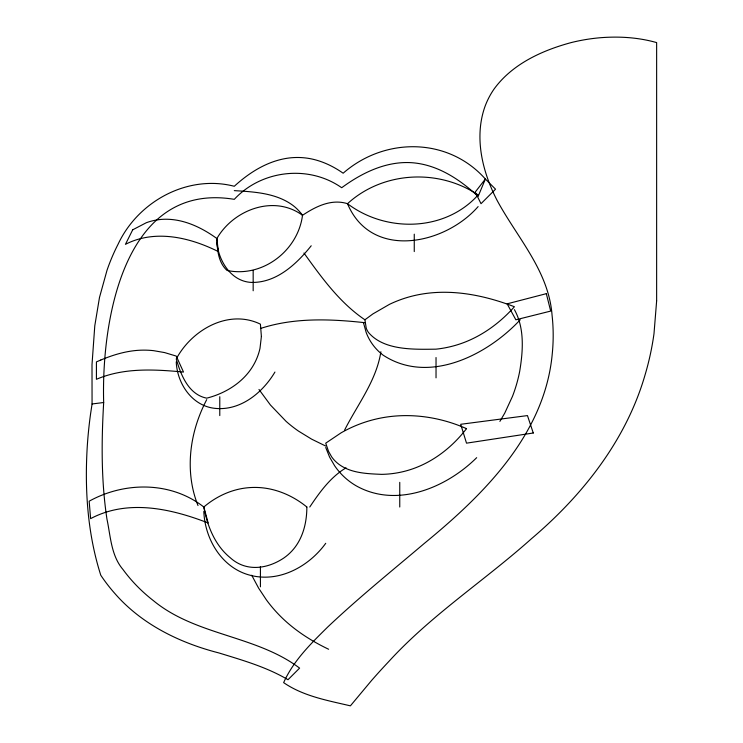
<?xml version="1.0" encoding="UTF-8"?>
<svg xmlns="http://www.w3.org/2000/svg" width="743" height="743" viewBox="0 0 743 743"><rect width="100%" height="100%" fill="white"/><g stroke="black" fill="none" stroke-linecap="round" stroke-linejoin="round"><path stroke-width="1.11" d="M103.676 402.52C101.289 322.025 123.384 181.041 234.296 199.338C261.573 169.906 308.791 164.584 341.696 187.728C361.804 172.924 385.951 161.064 411.538 162.689C437.246 164.426 459.787 179.295 478.12 196.431L485.374 179.017C447.936 136.944 384.502 137.018 343.145 173.212C333.143 166.181 321.849 160.822 309.775 158.584A69.127 69.127 0 0 0 289.268 157.971C268.269 160.553 249.62 172.227 234.296 186.27C187.682 174.28 138.207 201.325 118.174 244.029A199.365 199.365 0 0 0 107.011 270.294L99.488 297.46L94.788 325.787L92.002 364.674L92.067 403.969L90.535 414.157A448.196 448.196 0 0 0 87.302 445.837C84.572 489.265 87.507 533.576 100.779 575.231A168.048 168.048 0 0 0 115.193 593.88C142.052 624.557 179.927 642.955 218.906 652.939C242.497 660.211 266.616 667.038 287.996 679.724L299.605 668.115C255.824 635.191 195.966 635.748 153.383 600.632C141.885 591.707 131.576 581.258 122.976 569.5C111.051 555.532 110.614 536.26 106.946 519.06C101.122 480.517 101.41 441.351 103.676 402.52L92.067 403.969M380.88 351.727C376.422 380.76 357.522 404.489 344.594 430.095M499.89 421.392L504.729 413.154L512.466 396.4A147.56 147.56 0 0 0 519.663 371.491C523.053 351.123 524.781 328.341 514.407 309.636M309.766 507.014C319.666 492.21 330.468 477.127 346.052 467.83M274.938 372.048C262.604 392.833 240.203 411.185 214.699 408.325C191.954 405.836 177.14 383.509 176.24 361.887M311.215 245.775C296.578 264.062 276.526 282.888 251.533 282.424C231.212 281.532 218.869 261.332 216.882 242.877M325.731 543.3C308.921 566.538 279.071 582.958 250.075 575.231C221.906 567.977 204.864 539.223 203.814 511.37M520.211 319.796C487.213 355.182 428.544 385.115 383.054 355.108A50.608 50.608 0 0 1 366.188 332.502L363.466 322.703M478.12 206.591C444.723 244.874 371.249 260.273 347.501 203.693C331.322 198.585 315.664 206.554 302.512 215.303C297.952 250.725 262.548 277.984 227.042 270.452C218.275 262.52 217.16 249.639 216.882 238.522C233.478 209.693 273.944 194.313 302.512 215.303A46.094 46.094 0 0 0 293.188 205.607C276.377 193.013 254.468 191.88 234.296 190.626M476.672 457.669C446.227 487.919 396.298 508.667 355.888 485.653A66.517 66.517 0 0 1 334.656 465.805L329.613 457.131L325.731 447.509M364.915 319.796L372.912 313.908L389.49 304.333A120.96 120.96 0 0 1 415.783 295.259C448.856 288.015 483.275 294.776 514.407 306.738C500.095 322.796 482.253 335.966 461.914 343.266A111.153 111.153 0 0 1 435.909 349.173C414.204 349.377 383.76 350.724 368.361 332.316A18.473 18.473 0 0 1 366.234 328.174L364.915 319.796C339.607 302.661 321.57 277.501 303.961 253.038M260.421 328.508C294.024 317.456 330.208 318.896 364.915 322.703M325.731 446.06L311.614 439.141L298.482 431.089A130.109 130.109 0 0 1 286.12 421.392L270.433 405.009L258.973 389.462M328.629 649.252C310.583 640.633 293.504 629.59 279.452 615.25A141.086 141.086 0 0 1 266.384 599.861L258.648 588.177L251.71 575.231M198.009 505.565C186.725 477.554 188.36 445.624 198.743 417.603A150.94 150.94 0 0 1 206.721 399.623M436.03 357.532L436.03 377.853M414.26 234.166L414.26 251.58M399.753 482.346L399.753 507.014M260.421 566.519L260.421 586.84M253.168 270.452L253.168 290.773M219.779 396.716L219.779 415.588M306.859 507.014C306.84 521.057 303.692 535.554 295.212 547.015A48.722 48.722 0 0 1 283.835 558.002C267.211 569.138 245.942 572.054 230.2 557.696C214.894 545.26 207.297 525.923 203.814 507.014C171.011 481.325 124.787 481.483 89.16 501.209L90.618 518.633C127.833 498.887 171.048 508.593 208.17 522.979L203.814 507.014C214.541 497.866 227.497 491.253 241.401 488.653A74.012 74.012 0 0 1 261.536 487.733C278.188 489.275 293.977 496.491 306.859 507.014M656.636 300.934L653.998 333.663A278.04 278.04 0 0 1 644.97 375.224C626.033 440.413 582.558 495.358 531.421 538.749C484.575 580.608 431.135 615.083 388.645 661.688A655.679 655.679 0 0 0 371.63 680.412L350.399 705.85C327.561 700.463 303.32 696.21 283.64 682.631C293.411 660.722 310.927 643.577 327.747 626.981C358.646 597.744 391.775 570.977 424.216 543.495C483.544 494.866 544.916 434.395 552.272 353.659A182.481 182.481 0 0 0 552.049 315.06C548.733 270.889 516.998 237.416 496.946 200.099C482.476 171.874 473.997 137.715 484.873 106.825A77.3 77.3 0 0 1 494.151 88.919C512.336 63.982 542.102 50.422 571.153 42.592A185.063 185.063 0 0 1 600.734 37.698C619.467 36.231 638.516 37.447 656.636 42.592L656.636 300.934M261.387 336.495L259.994 348.365A58.827 58.827 0 0 1 253.642 364.841C243.778 382.153 225.696 393.326 206.721 398.164C188.471 394.542 180.846 374.871 176.24 358.98C191.657 329.92 228.435 308.642 260.421 324.152L261.387 336.495M132.7 229.81L125.446 244.326C155.222 229.104 189.939 237.416 218.331 251.58L216.882 238.522C200.833 226.866 181.403 217.801 161.12 219.426A56.514 56.514 0 0 0 146.362 222.696L132.7 229.81M485.374 179.017L475.214 192.075L481.018 203.693L495.535 189.177L485.374 179.017M466.511 428.646C451.27 448.512 430.197 464.412 405.817 470.969A99.376 99.376 0 0 1 381.605 474.359C365.881 473.681 347.678 473.105 335.641 461.524A32.098 32.098 0 0 1 331.573 456.731L328.517 451.326L325.731 443.162L341.009 432.89A129.496 129.496 0 0 1 374.481 419.433C405.074 411.836 437.859 415.941 466.511 428.646M478.12 194.982C444.881 231.862 386.016 232.8 347.501 203.693C382.831 171.271 438.621 168.364 478.12 194.982M100.797 360.021L96.423 361.887L96.423 379.301C123.905 367.516 154.433 369.336 183.502 372.048L176.24 356.083L164.602 352.581L153.569 350.659A86.606 86.606 0 0 0 138.022 350.334C125.13 351.235 112.657 355.07 100.797 360.021M546.328 293.671L507.144 303.831L515.856 319.796L550.684 311.085L546.328 293.671M533.27 433.002L466.511 443.162L460.706 424.29L527.465 415.588L533.27 433.002"/></g></svg>
